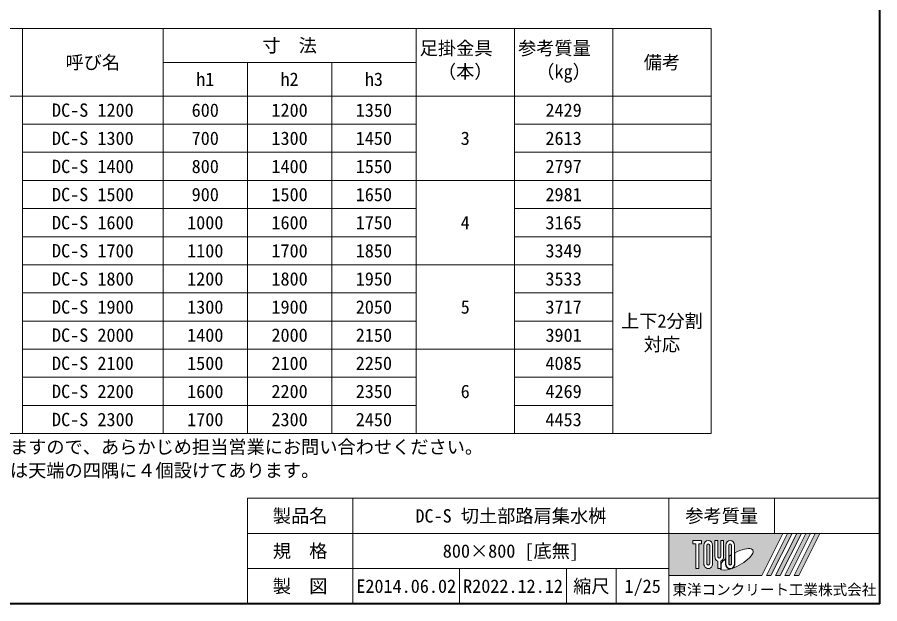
# Model space of a CAD drawing. Units: millimetres at full size, sheet at 1:25; details may follow other scales. Extents: x 174977 to 179677, y 875898 to 882773.
# Drawn here: x 176608 to 179677, y 875898 to 877983 of the extents above; entities that cross this region are included whole.
import ezdxf
from ezdxf.enums import TextEntityAlignment as Align

# ---------------------------------------------------------------- set-up
doc = ezdxf.new("R2010")
doc.units = ezdxf.units.MM
doc.header["$LTSCALE"] = 25
doc.layers.add('0_2', color=7, linetype='Continuous', lineweight=13)
doc.layers.add('図枠', color=7, linetype='Continuous', lineweight=5)
doc.styles.add('ＭＳ ゴシック', font='')
doc.styles.get('ＭＳ ゴシック').set_extended_font_data('MS Gothic')

msp = doc.modelspace()

# ---------------------------------------------------------------- hatches: boundary and pattern name
at = {"layer": '図枠'}
h = msp.add_hatch(color=256, dxfattribs=at)
h.paths.add_polyline_path([(178926.63, 876147.51), (178926.63, 875997.51), (179256.63, 875997.51), (179331.63, 876147.51)])
edge = h.paths.add_edge_path(flags=16)
edge.add_ellipse((179166.23, 876055.17), major_axis=(58.77, 32.9), ratio=0.3471473, start_angle=-144.31122, end_angle=72.1899, ccw=False)
edge.add_ellipse((179144.47, 876040.97), major_axis=(0, 20), ratio=0.8463542, start_angle=-160.70346, end_angle=-90)
edge.add_line((179161.39, 876040.97), (179161.39, 876079.09))
edge = h.paths.add_edge_path(flags=16)
edge.add_ellipse((179144.47, 876104.05), major_axis=(0, 18.46), ratio=0.8463542, start_angle=-90, end_angle=90, ccw=False)
edge.add_line((179160.09, 876104.05), (179160.09, 876040.97))
edge.add_ellipse((179144.47, 876040.97), major_axis=(0, 18.46), ratio=0.8463542, start_angle=90, end_angle=-90, ccw=False)
edge.add_line((179128.84, 876040.97), (179128.84, 876104.05))
edge = h.paths.add_edge_path(flags=16)
edge.add_line((179149.67, 876104.05), (179149.67, 876040.97))
edge.add_ellipse((179144.47, 876040.97), major_axis=(0, 6.15), ratio=0.8463541, start_angle=90, end_angle=-90, ccw=False)
edge.add_line((179139.26, 876040.97), (179139.26, 876104.05))
edge.add_ellipse((179144.47, 876104.05), major_axis=(0, 6.15), ratio=0.8463541, start_angle=-90, end_angle=90, ccw=False)
edge = h.paths.add_edge_path(flags=16)
edge.add_line((179148.37, 876071.81), (179148.37, 876040.97))
edge.add_ellipse((179144.47, 876040.97), major_axis=(0, 4.62), ratio=0.8463541, start_angle=90, end_angle=-90, ccw=False)
edge.add_line((179140.56, 876040.97), (179140.56, 876066.76))
edge.add_ellipse((179166.23, 876055.17), major_axis=(58.77, 32.9), ratio=0.3471473, start_angle=107.79174, end_angle=126.47132, ccw=False)
edge = h.paths.add_edge_path(flags=16)
edge.add_line((179121.03, 876122.51), (179121.03, 876065.97))
edge.add_ellipse((179105.4, 876065.97), major_axis=(0, 18.46), ratio=0.8463542, start_angle=-163.34117, end_angle=-90, ccw=False)
edge.add_line((179110.61, 876048.56), (179110.61, 876022.51))
edge.add_line((179110.61, 876022.51), (179100.19, 876022.51))
edge.add_line((179100.19, 876022.51), (179100.19, 876048.56))
edge.add_ellipse((179105.4, 876065.97), major_axis=(0, 18.46), ratio=0.8463542, start_angle=90, end_angle=163.34117, ccw=False)
edge.add_line((179089.78, 876065.97), (179089.78, 876122.51))
edge.add_line((179089.78, 876122.51), (179100.19, 876122.51))
edge.add_line((179100.19, 876122.51), (179100.19, 876065.97))
edge.add_ellipse((179105.4, 876065.97), major_axis=(0, 6.15), ratio=0.8463541, start_angle=90, end_angle=-90)
edge.add_line((179110.61, 876065.97), (179110.61, 876122.51))
edge.add_line((179110.61, 876122.51), (179121.03, 876122.51))
edge = h.paths.add_edge_path(flags=16)
edge.add_line((179127.54, 876056.89), (179127.54, 876040.97))
edge.add_ellipse((179144.47, 876040.97), major_axis=(0, 20), ratio=0.8463542, start_angle=90, end_angle=-171.54427)
edge.add_ellipse((179166.23, 876055.17), major_axis=(58.77, 32.9), ratio=0.3471473, start_angle=-178.64954, end_angle=-148.29244, ccw=False)
edge.add_line((179108.37, 876020.97), (179111.91, 876020.97))
edge.add_line((179111.91, 876020.97), (179111.91, 876040.47))
edge.add_ellipse((179166.23, 876055.17), major_axis=(58.77, 32.9), ratio=0.3471473, start_angle=148.21912, end_angle=165.90812, ccw=False)
edge = h.paths.add_edge_path(flags=16)
edge.add_ellipse((179066.34, 876104.05), major_axis=(0, 18.46), ratio=0.8463542, start_angle=-90, end_angle=90, ccw=False)
edge.add_line((179081.97, 876104.05), (179081.97, 876040.97))
edge.add_ellipse((179066.34, 876040.97), major_axis=(0, 18.46), ratio=0.8463542, start_angle=90, end_angle=-90, ccw=False)
edge.add_line((179050.72, 876040.97), (179050.72, 876104.05))
edge = h.paths.add_edge_path(flags=16)
edge.add_line((179071.55, 876104.05), (179071.55, 876040.97))
edge.add_ellipse((179066.34, 876040.97), major_axis=(0, 6.15), ratio=0.8463541, start_angle=90, end_angle=-90, ccw=False)
edge.add_line((179061.13, 876040.97), (179061.13, 876104.05))
edge.add_ellipse((179066.34, 876104.05), major_axis=(0, 6.15), ratio=0.8463541, start_angle=-90, end_angle=90, ccw=False)
h.paths.add_polyline_path([(179042.9, 876122.51), (179042.9, 876110.2), (179032.49, 876110.2), (179032.49, 876022.51), (179022.07, 876022.51), (179022.07, 876110.2), (179011.65, 876110.2), (179011.65, 876122.51)], flags=16)
for points in [[(179273.13, 875997.51), (179289.63, 875997.51), (179364.63, 876147.51), (179348.13, 876147.51)], [(179397.63, 876147.51), (179381.13, 876147.51), (179306.13, 875997.51), (179322.63, 875997.51)], [(179430.63, 876147.51), (179414.13, 876147.51), (179339.13, 875997.51), (179355.63, 875997.51)], [(179463.63, 876147.51), (179447.13, 876147.51), (179372.13, 875997.51), (179388.63, 875997.51)]]:
    msp.add_hatch(color=256, dxfattribs=at).paths.add_polyline_path(points)

# ---------------------------------------------------------------- linework, layer by layer
at = {"layer": '0_2'}
for p, q in [((175926.63, 877942.64), (179076.63, 877942.64)), ((176626.63, 877942.64), (176626.63, 876502.64)), ((177126.63, 877942.64), (177126.63, 876502.64)), ((178026.63, 877942.64), (178026.63, 876502.64)), ((178376.63, 877942.64), (178376.63, 876502.64)), ((178726.63, 877942.64), (178726.63, 876502.64)), ((179076.63, 877942.64), (179076.63, 876502.64)), ((177126.63, 877822.64), (178026.63, 877822.64)), ((177426.63, 877822.64), (177426.63, 876502.64)), ((177726.63, 877822.64), (177726.63, 876502.64)), ((175926.63, 877702.64), (179076.63, 877702.64)), ((176626.63, 877602.64), (178026.63, 877602.64)), ((178376.63, 877602.64), (179076.63, 877602.64)), ((176626.63, 877502.64), (178026.63, 877502.64)), ((178376.63, 877502.64), (179076.63, 877502.64)), ((176626.63, 877402.64), (179076.63, 877402.64)), ((176626.63, 877302.64), (178026.63, 877302.64)), ((178376.63, 877302.64), (179076.63, 877302.64)), ((176626.63, 877202.64), (178026.63, 877202.64)), ((178376.63, 877202.64), (179076.63, 877202.64)), ((176626.63, 877102.64), (178726.63, 877102.64)), ((176626.63, 877002.64), (178026.63, 877002.64)), ((178376.63, 877002.64), (178726.63, 877002.64)), ((176626.63, 876902.64), (178026.63, 876902.64)), ((178376.63, 876902.64), (178726.63, 876902.64)), ((176626.63, 876802.64), (178726.63, 876802.64)), ((176626.63, 876702.64), (178026.63, 876702.64)), ((178376.63, 876702.64), (178726.63, 876702.64)), ((176626.63, 876602.64), (178026.63, 876602.64)), ((178376.63, 876602.64), (178726.63, 876602.64)), ((175926.63, 876502.64), (179076.63, 876502.64))]:
    msp.add_line(p, q, dxfattribs=at)
at = {"layer": '図枠', "lineweight": 40}
for q in [(179676.63, 882772.51), (174976.63, 875897.51)]:
    msp.add_line((179676.63, 875897.51), q, dxfattribs=at)
at = {"layer": '図枠', "lineweight": 13}
for p, q in [((179676.63, 876272.51), (177426.63, 876272.51)), ((177426.63, 875897.51), (177426.63, 876272.51)), ((177801.63, 875897.51), (177801.63, 876272.51)), ((178926.63, 875897.51), (178926.63, 876272.51)), ((179301.63, 876147.51), (179301.63, 876272.51)), ((179676.63, 876147.51), (177426.63, 876147.51)), ((178926.63, 876147.51), (179331.63, 876147.51)), ((178926.63, 876147.51), (178926.63, 875997.51)), ((179348.13, 876147.51), (179364.63, 876147.51)), ((179381.13, 876147.51), (179397.63, 876147.51)), ((179414.13, 876147.51), (179430.63, 876147.51)), ((179447.13, 876147.51), (179463.63, 876147.51)), ((178926.63, 876022.51), (177426.63, 876022.51)), ((178181.63, 875897.51), (178181.63, 876022.51)), ((178561.63, 875897.51), (178561.63, 876022.51)), ((178739.13, 875897.51), (178739.13, 876022.51))]:
    msp.add_line(p, q, dxfattribs=at)
at = {"layer": '図枠'}
for p, q in [((179331.63, 876147.51), (179256.63, 875997.51)), ((179348.13, 876147.51), (179273.13, 875997.51)), ((179364.63, 876147.51), (179289.63, 875997.51)), ((179381.13, 876147.51), (179306.13, 875997.51)), ((179397.63, 876147.51), (179322.63, 875997.51)), ((179414.13, 876147.51), (179339.13, 875997.51)), ((179430.63, 876147.51), (179355.63, 875997.51)), ((179447.13, 876147.51), (179372.13, 875997.51)), ((179463.63, 876147.51), (179388.63, 875997.51)), ((179011.65, 876122.51), (179011.65, 876110.2)), ((179011.65, 876122.51), (179042.9, 876122.51)), ((179022.07, 876110.2), (179011.65, 876110.2)), ((179022.07, 876110.2), (179022.07, 876022.51)), ((179032.49, 876110.2), (179032.49, 876022.51)), ((179042.9, 876110.2), (179032.49, 876110.2)), ((179042.9, 876122.51), (179042.9, 876110.2)), ((179089.78, 876122.51), (179100.19, 876122.51)), ((179089.78, 876065.97), (179089.78, 876122.51)), ((179100.19, 876122.51), (179100.19, 876065.97)), ((179110.61, 876122.51), (179121.03, 876122.51)), ((179110.61, 876065.97), (179110.61, 876122.51)), ((179121.03, 876122.51), (179121.03, 876065.97)), ((179050.72, 876104.05), (179050.72, 876040.97)), ((179061.13, 876040.97), (179061.13, 876104.05)), ((179071.55, 876104.05), (179071.55, 876040.97)), ((179081.97, 876040.97), (179081.97, 876104.05)), ((179128.84, 876104.05), (179128.84, 876040.97)), ((179139.26, 876040.97), (179139.26, 876104.05)), ((179149.67, 876104.05), (179149.67, 876040.97)), ((179160.09, 876040.97), (179160.09, 876104.05)), ((179161.39, 876040.97), (179161.39, 876079.09)), ((179100.19, 876048.56), (179100.19, 876022.51)), ((179110.61, 876048.56), (179110.61, 876022.51)), ((179127.54, 876056.89), (179127.54, 876040.97)), ((179140.56, 876040.97), (179140.56, 876066.76)), ((179148.37, 876071.81), (179148.37, 876040.97)), ((179032.49, 876022.51), (179022.07, 876022.51)), ((179110.61, 876022.51), (179100.19, 876022.51)), ((179108.37, 876020.97), (179111.91, 876020.97)), ((179111.91, 876040.47), (179111.91, 876020.97)), ((178926.63, 875997.51), (179256.63, 875997.51)), ((179273.13, 875997.51), (179289.63, 875997.51)), ((179306.13, 875997.51), (179322.63, 875997.51)), ((179339.13, 875997.51), (179355.63, 875997.51)), ((179372.13, 875997.51), (179388.63, 875997.51))]:
    msp.add_line(p, q, dxfattribs=at)
for centre, major_axis, ratio, start_param, end_param in [((179066.34, 876104.05), (0, 18.46), 0.846354, 4.712389, 7.8539816), ((179066.34, 876104.05), (0, 6.15), 0.846354, 4.712389, 7.8539816), ((179144.47, 876104.05), (0, 18.46), 0.846354, 4.712389, 7.8539816), ((179144.47, 876104.05), (0, 6.15), 0.846354, 4.712389, 7.8539816), ((179166.23, 876055.17), (58.77, 32.9), 0.347147, 4.2621853, 7.7429163), ((179105.4, 876065.97), (0, 18.46), 0.846354, 1.5707963, 2.8017557), ((179105.4, 876065.97), (0, 6.15), 0.846354, 1.5707963, 4.712389), ((179105.4, 876065.97), (0, 18.46), 0.846354, 3.4814296, 4.712389), ((179166.23, 876055.17), (58.77, 32.9), 0.347147, 2.0815197, 2.5155126), ((179166.23, 876055.17), (58.77, 32.9), 0.347147, 1.6817405, 1.8219833), ((179066.34, 876040.97), (0, 18.46), 0.846354, 1.5707963, 4.712389), ((179066.34, 876040.97), (0, 6.15), 0.846354, 1.5707963, 4.712389), ((179166.23, 876055.17), (58.77, 32.9), 0.347147, 3.2093975, 4.2004451), ((179144.47, 876040.97), (0, 20), 0.846354, 1.5707963, 3.3154679), ((179144.47, 876040.97), (0, 18.46), 0.846354, 1.5707963, 4.712389), ((179144.47, 876040.97), (0, 6.15), 0.846354, 1.5707963, 4.712389), ((179144.47, 876040.97), (0, 4.62), 0.846354, 1.5707963, 4.712389), ((179144.47, 876040.97), (0, 20), 0.846354, 3.5338438, 4.712389)]:
    msp.add_ellipse(centre, major_axis=major_axis, ratio=ratio, start_param=start_param, end_param=end_param, dxfattribs=at)

# ---------------------------------------------------------------- texts
at = {"layer": '0_2', "style": 'ＭＳ ゴシック'}
for s, p in [('寸\u3000法', (177576.63, 877882.64)), ('呼び名', (176876.63, 877822.64)), ('備考', (178901.63, 877822.64)), ('h1', (177276.63, 877762.64)), ('h2', (177576.63, 877762.64)), ('h3', (177876.63, 877762.64)), ('DC-S 1200', (176876.63, 877652.64)), ('600', (177276.63, 877652.64)), ('1200', (177576.63, 877652.64)), ('1350', (177876.63, 877652.64)), ('2429', (178551.63, 877652.64)), ('DC-S 1300', (176876.63, 877552.64)), ('700', (177276.63, 877552.64)), ('1300', (177576.63, 877552.64)), ('1450', (177876.63, 877552.64)), ('3', (178201.63, 877552.64)), ('2613', (178551.63, 877552.64)), ('DC-S 1400', (176876.63, 877452.64)), ('800', (177276.63, 877452.64)), ('1400', (177576.63, 877452.64)), ('1550', (177876.63, 877452.64)), ('2797', (178551.63, 877452.64)), ('DC-S 1500', (176876.63, 877352.64)), ('900', (177276.63, 877352.64)), ('1500', (177576.63, 877352.64)), ('1650', (177876.63, 877352.64)), ('2981', (178551.63, 877352.64)), ('DC-S 1600', (176876.63, 877252.64)), ('1000', (177276.63, 877252.64)), ('1600', (177576.63, 877252.64)), ('1750', (177876.63, 877252.64)), ('4', (178201.63, 877252.64)), ('3165', (178551.63, 877252.64)), ('DC-S 1700', (176876.63, 877152.64)), ('1100', (177276.63, 877152.64)), ('1700', (177576.63, 877152.64)), ('1850', (177876.63, 877152.64)), ('3349', (178551.63, 877152.64)), ('DC-S 1800', (176876.63, 877052.64)), ('1200', (177276.63, 877052.64)), ('1800', (177576.63, 877052.64)), ('1950', (177876.63, 877052.64)), ('3533', (178551.63, 877052.64)), ('DC-S 1900', (176876.63, 876952.64)), ('1300', (177276.63, 876952.64)), ('1900', (177576.63, 876952.64)), ('2050', (177876.63, 876952.64)), ('5', (178201.63, 876952.64)), ('3717', (178551.63, 876952.64)), ('DC-S 2000', (176876.63, 876852.64)), ('1400', (177276.63, 876852.64)), ('2000', (177576.63, 876852.64)), ('2150', (177876.63, 876852.64)), ('3901', (178551.63, 876852.64)), ('DC-S 2100', (176876.63, 876752.64)), ('1500', (177276.63, 876752.64)), ('2100', (177576.63, 876752.64)), ('2250', (177876.63, 876752.64)), ('4085', (178551.63, 876752.64)), ('DC-S 2200', (176876.63, 876652.64)), ('1600', (177276.63, 876652.64)), ('2200', (177576.63, 876652.64)), ('2350', (177876.63, 876652.64)), ('6', (178201.63, 876652.64)), ('4269', (178551.63, 876652.64)), ('DC-S 2300', (176876.63, 876552.64)), ('1700', (177276.63, 876552.64)), ('2300', (177576.63, 876552.64)), ('2450', (177876.63, 876552.64)), ('4453', (178551.63, 876552.64))]:
    msp.add_text(s, height=47.47, dxfattribs=at).set_placement(p, align=Align.MIDDLE_CENTER)
for s, p in [('足掛金具\u3000', (178039.75, 877896.68)), ('参考質量\u3000', (178389.75, 877896.68)), ('（本）', (178104.5, 877813.35)), ('（kg）', (178454.5, 877813.35)), ('上下2分割', (178755.94, 876926.68)), ('対応', (178836.88, 876843.35)), ('注(1) 受注生産となりますので、あらかじめ担当営業にお問い合わせください。', (175934.63, 876478.71)), ('  (2) 施工用吊りｱﾝｶｰは天端の四隅に４個設けてあります。', (175934.63, 876395.37))]:
    msp.add_text(s, height=47.47, dxfattribs=at).set_placement(p, align=Align.TOP_LEFT)
at = {"layer": '図枠', "style": 'ＭＳ ゴシック'}
for s, height, p in [('製品名', 47.47, (177614.13, 876210.01)), ('DC-S 切土部路肩集水桝', 47.47, (178364.13, 876210.01)), ('参考質量', 47.47, (179114.13, 876210.01)), ('規\u3000格', 47.47, (177614.13, 876085.01)), ('800×800 [底無]', 47.47, (178364.13, 876085.01)), ('製\u3000図', 47.47, (177614.13, 875960.01)), ('E2014.06.02', 47.47, (177991.63, 875960.01)), ('R2022.12.12', 47.47, (178371.63, 875960.01)), ('縮尺', 47.47, (178650.38, 875960.01)), ('1/25', 47.47, (178832.88, 875960.01)), ('東洋コンクリート工業株式会社', 37.98, (179301.63, 875947.51))]:
    msp.add_text(s, height=height, dxfattribs=at).set_placement(p, align=Align.MIDDLE_CENTER)

doc.saveas('drawing.dxf')
